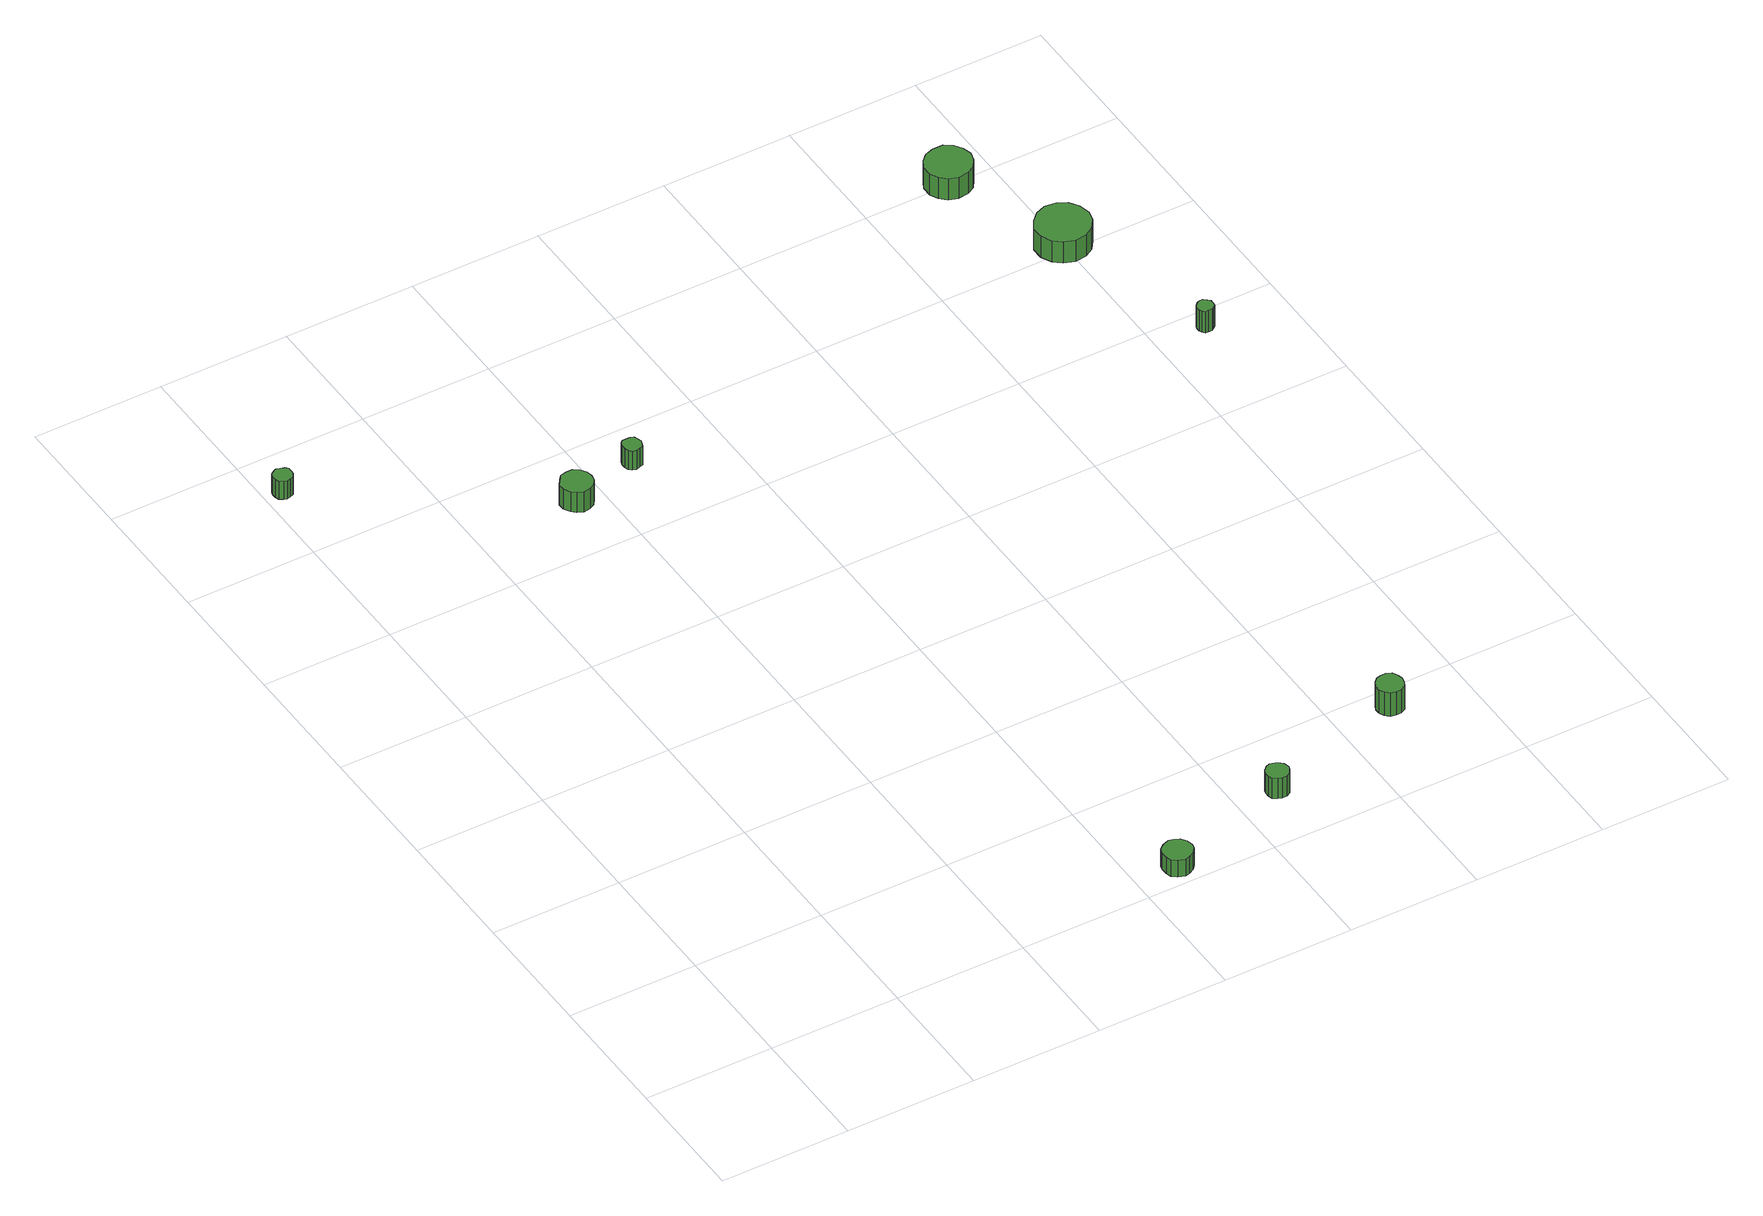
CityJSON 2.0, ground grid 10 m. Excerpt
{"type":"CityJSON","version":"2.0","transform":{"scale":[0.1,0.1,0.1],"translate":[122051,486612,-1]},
"CityObjects":{
"tree1":{"type":"SolitaryVegetationObject","attributes":{"function":"something"},"geometry":[{"type":"MultiSurface","lod":"1","boundaries":[[[0,1,2,3,4,5,6,7,8,9,10,11,12,13,14]],[[15,16,17,18,19,20,21,22,23,24,25,26,27,28,29]],[[0,29,28,1]],[[1,28,27,2]],[[2,27,26,3]],[[3,26,25,4]],[[4,25,24,5]],[[5,24,23,6]],[[6,23,22,7]],[[7,22,21,8]],[[8,21,20,9]],[[9,20,19,10]],[[10,19,18,11]],[[11,18,17,12]],[[12,17,16,13]],[[13,16,15,14]],[[14,15,29,0]]]}]},
"tree2":{"type":"SolitaryVegetationObject","attributes":{"function":"something"}},
"tree3":{"type":"SolitaryVegetationObject","attributes":{"function":"something"}},
"tree4":{"type":"SolitaryVegetationObject","attributes":{"function":"something"},"geometry":[{"type":"MultiSurface","lod":"1","boundaries":[[[30,31,32,33,34,35,36,37,38,39,40,41,42,43,44]],[[45,46,47,48,49,50,51,52,53,54,55,56,57,58,59]],[[30,59,58,31]],[[31,58,57,32]],[[32,57,56,33]],[[33,56,55,34]],[[34,55,54,35]],[[35,54,53,36]],[[36,53,52,37]],[[37,52,51,38]],[[38,51,50,39]],[[39,50,49,40]],[[40,49,48,41]],[[41,48,47,42]],[[42,47,46,43]],[[43,46,45,44]],[[44,45,59,30]]]}]},
"tree5":{"type":"SolitaryVegetationObject","attributes":{"function":"something"},"geometry":[{"type":"MultiSurface","lod":"1","boundaries":[[[60,61,62,63,64,65,66,67,68,69,70,71,72,73,74]],[[75,76,77,78,79,80,81,82,83,84,85,86,87,88,89]],[[60,89,88,61]],[[61,88,87,62]],[[62,87,86,63]],[[63,86,85,64]],[[64,85,84,65]],[[65,84,83,66]],[[66,83,82,67]],[[67,82,81,68]],[[68,81,80,69]],[[69,80,79,70]],[[70,79,78,71]],[[71,78,77,72]],[[72,77,76,73]],[[73,76,75,74]],[[74,75,89,60]]]}]},
"tree6":{"type":"SolitaryVegetationObject","attributes":{"function":"something"},"geometry":[{"type":"MultiSurface","lod":"1","boundaries":[[[90,91,92,93,94,95,96,97,98,99,100,101,102,103,104]],[[105,106,107,108,109,110,111,112,113,114,115,116,117,118,119]],[[90,119,118,91]],[[91,118,117,92]],[[92,117,116,93]],[[93,116,115,94]],[[94,115,114,95]],[[95,114,113,96]],[[96,113,112,97]],[[97,112,111,98]],[[98,111,110,99]],[[99,110,109,100]],[[100,109,108,101]],[[101,108,107,102]],[[102,107,106,103]],[[103,106,105,104]],[[104,105,119,90]]]}]},
"tree7":{"type":"SolitaryVegetationObject","attributes":{"function":"something"},"geometry":[{"type":"MultiSurface","lod":"1","boundaries":[[[120,121,122,123,124,125,126,127,128,129,130,131,132,133,134]],[[135,136,137,138,139,140,141,142,143,144,145,146,147,148,149]],[[120,149,148,121]],[[121,148,147,122]],[[122,147,146,123]],[[123,146,145,124]],[[124,145,144,125]],[[125,144,143,126]],[[126,143,142,127]],[[127,142,141,128]],[[128,141,140,129]],[[129,140,139,130]],[[130,139,138,131]],[[131,138,137,132]],[[132,137,136,133]],[[133,136,135,134]],[[134,135,149,120]]]}]},
"tree8":{"type":"SolitaryVegetationObject","attributes":{"function":"something"}},
"tree9":{"type":"SolitaryVegetationObject","attributes":{"function":"something"},"geometry":[{"type":"MultiSurface","lod":"1","boundaries":[[[150,151,152,153,154,155,156,157,158,159,160,161,162,163,164]],[[165,166,167,168,169,170,171,172,173,174,175,176,177,178,179]],[[150,179,178,151]],[[151,178,177,152]],[[152,177,176,153]],[[153,176,175,154]],[[154,175,174,155]],[[155,174,173,156]],[[156,173,172,157]],[[157,172,171,158]],[[158,171,170,159]],[[159,170,169,160]],[[160,169,168,161]],[[161,168,167,162]],[[162,167,166,163]],[[163,166,165,164]],[[164,165,179,150]]]}]},
"tree10":{"type":"SolitaryVegetationObject","attributes":{"function":"something"},"geometry":[{"type":"MultiSurface","lod":"1","boundaries":[[[180,181,182,183,184,185,186,187,188,189,190,191,192,193,194]],[[195,196,197,198,199,200,201,202,203,204,205,206,207,208,209]],[[180,209,208,181]],[[181,208,207,182]],[[182,207,206,183]],[[183,206,205,184]],[[184,205,204,185]],[[185,204,203,186]],[[186,203,202,187]],[[187,202,201,188]],[[188,201,200,189]],[[189,200,199,190]],[[190,199,198,191]],[[191,198,197,192]],[[192,197,196,193]],[[193,196,195,194]],[[194,195,209,180]]]}]},
"tree11":{"type":"SolitaryVegetationObject","attributes":{"function":"something"},"geometry":[{"type":"MultiSurface","lod":"1","boundaries":[[[210,211,212,213,214,215,216,217,218,219,220,221,222,223,224]],[[225,226,227,228,229,230,231,232,233,234,235,236,237,238,239]],[[210,239,238,211]],[[211,238,237,212]],[[212,237,236,213]],[[213,236,235,214]],[[214,235,234,215]],[[215,234,233,216]],[[216,233,232,217]],[[217,232,231,218]],[[218,231,230,219]],[[219,230,229,220]],[[220,229,228,221]],[[221,228,227,222]],[[222,227,226,223]],[[223,226,225,224]],[[224,225,239,210]]]}]},
"tree12":{"type":"SolitaryVegetationObject","attributes":{"function":"something"},"geometry":[{"type":"MultiSurface","lod":"1","boundaries":[[[240,241,242,243,244,245,246,247,248,249,250,251,252,253,254]],[[255,256,257,258,259,260,261,262,263,264,265,266,267,268,269]],[[240,269,268,241]],[[241,268,267,242]],[[242,267,266,243]],[[243,266,265,244]],[[244,265,264,245]],[[245,264,263,246]],[[246,263,262,247]],[[247,262,261,248]],[[248,261,260,249]],[[249,260,259,250]],[[250,259,258,251]],[[251,258,257,252]],[[252,257,256,253]],[[253,256,255,254]],[[254,255,269,240]]]}]}
},
"vertices":[
[20,662,23],[20,665,23],[18,667,23],[15,668,23],[12,669,23],[10,668,23],[7,666,23],[6,663,23],[6,660,23],[7,657,23],[10,655,23],[12,654,23],[15,655,23],[18,656,23],[20,659,23],[20,659,7],[18,656,7],[15,655,7],[12,654,7],[10,655,7],[7,657,7],[6,660,7],[6,663,7],[7,666,7],[10,668,7],[12,669,7],[15,668,7],[18,667,7],[20,665,7],[20,662,7],
[345,17,20],[344,22,20],[341,26,20],[337,28,20],[333,29,20],[328,27,20],[324,24,20],[323,20,20],[323,15,20],[324,11,20],[328,8,20],[333,6,20],[337,7,20],[341,9,20],[344,13,20],[344,13,5],[341,9,5],[337,7,5],[333,6,5],[328,8,5],[324,11,5],[323,15,5],[323,20,5],[324,24,5],[328,27,5],[333,29,5],[337,28,5],[341,26,5],[344,22,5],[345,17,5],
[191,550,25],[190,555,25],[187,559,25],[183,562,25],[178,562,25],[173,561,25],[170,557,25],[167,553,25],[167,548,25],[170,543,25],[173,540,25],[178,538,25],[183,539,25],[187,541,25],[190,545,25],[190,545,7],[187,541,7],[183,539,7],[178,538,7],[173,540,7],[170,543,7],[167,548,7],[167,553,7],[170,557,7],[173,561,7],[178,562,7],[183,562,7],[187,559,7],[190,555,7],[191,550,7],
[239,564,24],[238,567,24],[237,570,24],[234,571,24],[231,571,24],[228,571,24],[226,569,24],[225,566,24],[225,563,24],[226,560,24],[228,558,24],[231,557,24],[234,558,24],[237,559,24],[238,562,24],[238,562,7],[237,559,7],[234,558,7],[231,557,7],[228,558,7],[226,560,7],[225,563,7],[225,566,7],[226,569,7],[228,571,7],[231,571,7],[234,571,7],[237,570,7],[238,567,7],[239,564,7],
[441,49,23],[440,53,23],[438,55,23],[435,57,23],[431,58,23],[428,57,23],[425,54,23],[424,51,23],[424,47,23],[425,44,23],[428,42,23],[431,41,23],[435,41,23],[438,43,23],[440,46,23],[440,46,5],[438,43,5],[435,41,5],[431,41,5],[428,42,5],[425,44,5],[424,47,5],[424,51,5],[425,54,5],[428,57,5],[431,58,5],[435,57,5],[438,55,5],[440,53,5],[441,49,5],
[552,83,27],[551,87,27],[549,91,27],[545,93,27],[541,93,27],[537,92,27],[534,89,27],[532,85,27],[532,81,27],[534,77,27],[537,74,27],[541,73,27],[545,73,27],[549,75,27],[551,79,27],[551,79,6],[549,75,6],[545,73,6],[541,73,6],[537,74,6],[534,77,6],[532,81,6],[532,85,6],[534,89,6],[537,92,6],[541,93,6],[545,93,6],[549,91,6],[551,87,6],[552,83,6],
[583,699,27],[581,706,27],[577,712,27],[571,716,27],[563,716,27],[556,714,27],[551,709,27],[548,703,27],[548,695,27],[551,689,27],[556,684,27],[563,682,27],[571,683,27],[577,686,27],[581,692,27],[581,692,8],[577,686,8],[571,683,8],[563,682,8],[556,684,8],[551,689,8],[548,695,8],[548,703,8],[551,709,8],[556,714,8],[563,716,8],[571,716,8],[577,712,8],[581,706,8],[583,699,8],
[620,605,27],[618,614,27],[613,621,27],[606,625,27],[597,626,27],[589,623,27],[583,617,27],[579,610,27],[579,601,27],[583,593,27],[589,588,27],[597,585,27],[606,586,27],[613,590,27],[618,597,27],[618,597,8],[613,590,8],[606,586,8],[597,585,8],[589,588,8],[583,593,8],[579,601,8],[579,610,8],[583,617,8],[589,623,8],[597,626,8],[606,625,8],[613,621,8],[618,614,8],[620,605,8],
[644,483,26],[644,485,26],[642,487,26],[640,489,26],[637,489,26],[635,488,26],[633,486,26],[632,484,26],[632,481,26],[633,479,26],[635,477,26],[637,477,26],[640,477,26],[642,478,26],[644,480,26],[644,480,7],[642,478,7],[640,477,7],[637,477,7],[635,477,7],[633,479,7],[632,481,7],[632,484,7],[633,486,7],[635,488,7],[637,489,7],[640,489,7],[642,487,7],[644,485,7],[644,483,7]
]}
